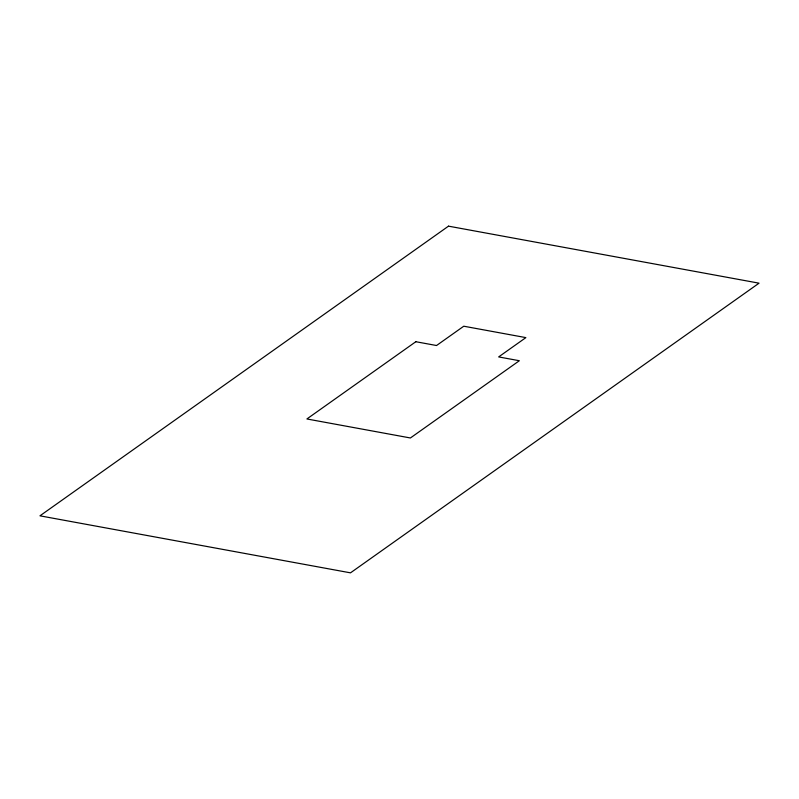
<?xml version="1.0" encoding="UTF-8"?>
<svg xmlns="http://www.w3.org/2000/svg" width="799" height="799" viewBox="0 0 799 799"><rect width="100%" height="100%" fill="white"/><g stroke="black" fill="none" stroke-linecap="round" stroke-linejoin="round"><path stroke-width="1.2" d="M448.499 226.157L39.95 515.824L350.501 572.843L759.05 283.176L448.499 226.157M415.83 341.722L306.886 418.966L410.406 437.972L519.35 360.729L498.646 356.923L525.882 337.617L463.77 326.212L436.534 345.518L415.83 341.722"/></g></svg>
